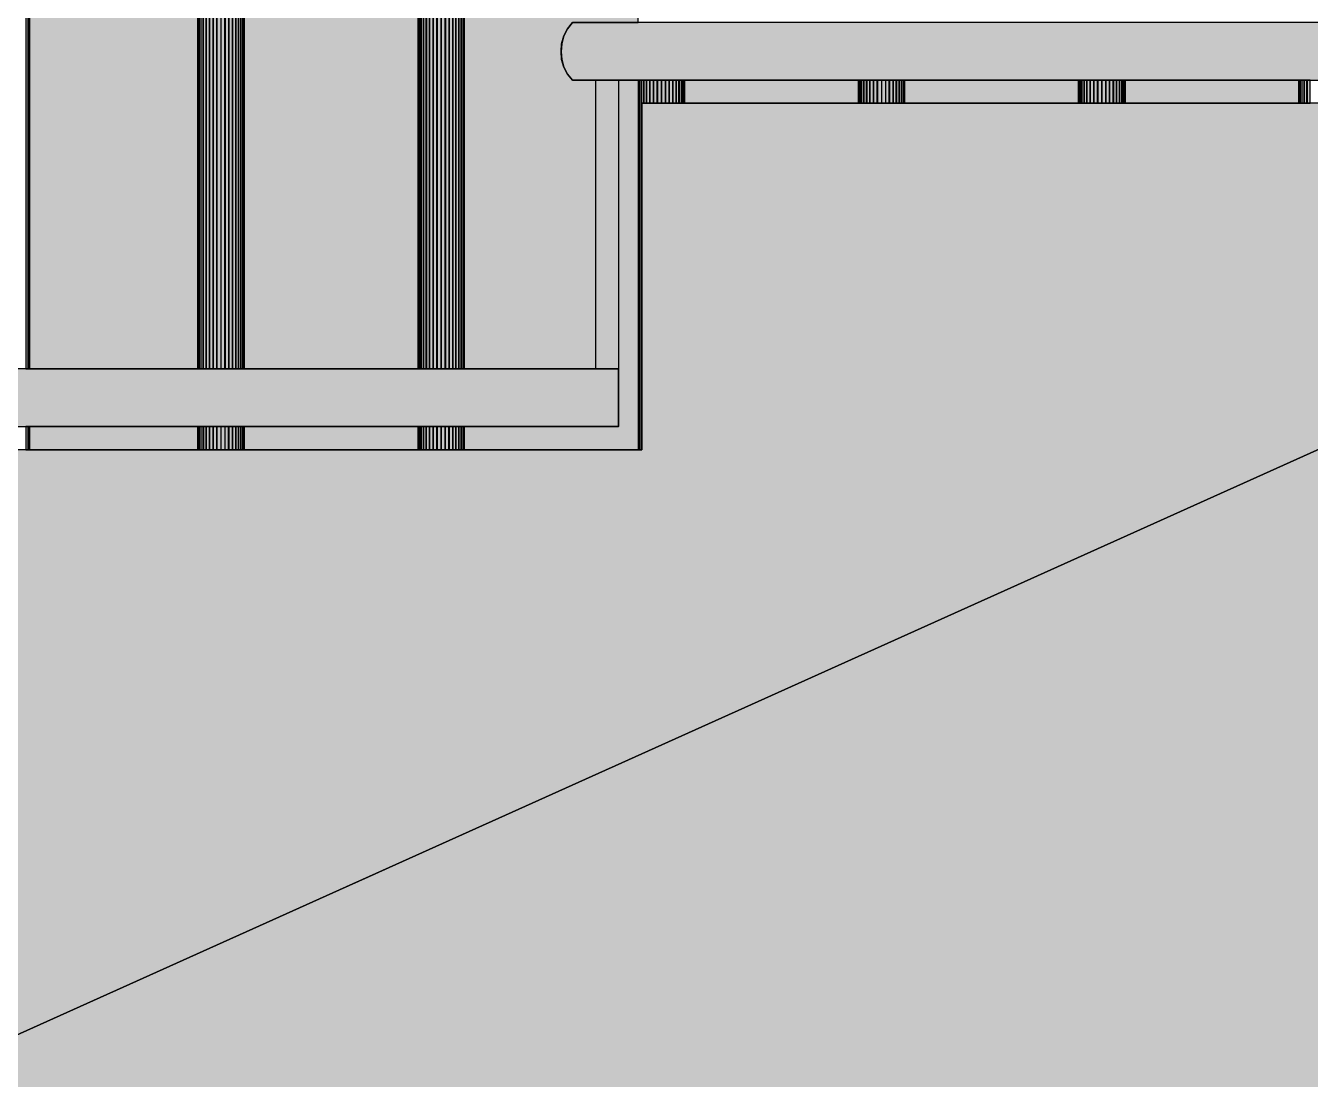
# Model space of a CAD drawing. Extents: x 8 to 21351, y 0 to 420.
# Drawn here: x 18943.181 to 18945.961, y 131.355 to 133.636 of the extents above; entities that cross this region are included whole.
import ezdxf

# ---------------------------------------------------------------- set-up
doc = ezdxf.new("R2010")
doc.units = 0

msp = doc.modelspace()

# ---------------------------------------------------------------- hatches: boundary and pattern name
for points in [[(18944.5064, 137.2368), (18944.1294, 137.0488), (18944.1294, 132.8928), (18944.4144, 132.8928), (18944.4144, 133.5178), (18944.3644, 133.5178), (18944.3534, 133.5308), (18944.3454, 133.5458), (18944.3404, 133.5628), (18944.3394, 133.5798), (18944.3404, 133.5968), (18944.3454, 133.6138), (18944.3534, 133.6288), (18944.3644, 133.6428), (18944.5064, 133.6428)], [(18944.5064, 137.2368), (18944.1294, 137.0488), (18944.1294, 132.8928), (18944.4144, 132.8928), (18944.4144, 133.5178), (18944.3644, 133.5178), (18944.3534, 133.5308), (18944.3454, 133.5458), (18944.3404, 133.5628), (18944.3394, 133.5798), (18944.3404, 133.5968), (18944.3454, 133.6138), (18944.3534, 133.6288), (18944.3644, 133.6428), (18944.5064, 133.6428)], [(18939.5142, 130.4678), (18939.3392, 130.4678), (18939.3392, 130.1428), (18940.2542, 130.1428), (18954.3142, 136.4698), (18954.3142, 137.2178), (18952.8472, 137.2178), (18952.8472, 136.4678), (18951.1812, 136.4678), (18951.1812, 135.7178), (18949.5142, 135.7178), (18949.5142, 134.9678), (18947.8472, 134.9678), (18947.8472, 134.2178), (18946.1812, 134.2178), (18946.1812, 133.4678), (18944.5142, 133.4678), (18944.5142, 132.7178), (18942.8472, 132.7178), (18942.8472, 131.9678), (18941.1812, 131.9678), (18941.1812, 131.2178), (18939.5142, 131.2178)], [(18939.5142, 130.4678), (18939.3392, 130.4678), (18939.3392, 130.1428), (18940.2542, 130.1428), (18954.3142, 136.4698), (18954.3142, 137.2178), (18952.8472, 137.2178), (18952.8472, 136.4678), (18951.1812, 136.4678), (18951.1812, 135.7178), (18949.5142, 135.7178), (18949.5142, 134.9678), (18947.8472, 134.9678), (18947.8472, 134.2178), (18946.1812, 134.2178), (18946.1812, 133.4678), (18944.5142, 133.4678), (18944.5142, 132.7178), (18942.8472, 132.7178), (18942.8472, 131.9678), (18941.1812, 131.9678), (18941.1812, 131.2178), (18939.5142, 131.2178)], [(18944.0969, 137.0438), (18944.0889, 137.0408), (18944.0889, 132.8928), (18944.0969, 132.8928)], [(18944.0969, 132.8928), (18944.1049, 132.8928), (18944.1049, 137.0458), (18944.0969, 137.0438)], [(18944.1048, 132.8928), (18944.1118, 132.8928), (18944.1118, 137.0468), (18944.1118, 137.0468), (18944.1118, 137.0468), (18944.1048, 137.0458)], [(18944.1119, 132.8928), (18944.1179, 132.8928), (18944.1179, 137.0488), (18944.1119, 137.0468)], [(18944.1119, 132.8928), (18944.1179, 132.8928), (18944.1179, 137.0488), (18944.1119, 137.0468)], [(18944.1231, 137.0488), (18944.1181, 137.0488), (18944.1181, 132.8928), (18944.1231, 132.8928)], [(18944.1231, 132.8928), (18944.1271, 132.8928), (18944.1271, 137.0488), (18944.1261, 137.0488), (18944.1231, 137.0488)], [(18944.129, 137.0488), (18944.127, 137.0488), (18944.127, 132.8928), (18944.129, 132.8928)], [(18944.129, 137.0488), (18944.129, 132.8928), (18944.13, 132.8928), (18944.13, 137.0488)], [(18944.0415, 137.0098), (18944.0415, 132.8928), (18944.0475, 132.8928), (18944.0475, 137.0148)], [(18944.0478, 137.0148), (18944.0478, 137.0148), (18944.0478, 132.8928), (18944.0548, 132.8928), (18944.0548, 137.0208), (18944.0478, 137.0148)], [(18944.0627, 137.0268), (18944.0547, 137.0208), (18944.0547, 132.8928), (18944.0627, 132.8928)], [(18944.0627, 132.8928), (18944.0707, 132.8928), (18944.0707, 137.0328), (18944.0627, 137.0268)], [(18944.0711, 137.0328), (18944.0711, 132.8928), (18944.0801, 132.8928), (18944.0801, 137.0368)], [(18944.0885, 137.0408), (18944.0795, 137.0368), (18944.0795, 132.8928), (18944.0885, 132.8928)], [(18943.6532, 136.8098), (18943.6532, 132.8928), (18944.0302, 132.8928), (18944.0302, 136.9988)], [(18943.6532, 136.8098), (18943.6532, 132.8928), (18944.0302, 132.8928), (18944.0302, 136.9988)], [(18944.0298, 136.9988), (18944.0298, 132.8928), (18944.0308, 132.8928), (18944.0308, 136.9998)], [(18944.0306, 136.9998), (18944.0306, 132.8928), (18944.0326, 132.8928), (18944.0326, 137.0018)], [(18944.0328, 132.8928), (18944.0368, 132.8928), (18944.0368, 137.0058), (18944.0338, 137.0028), (18944.0328, 137.0018)], [(18944.0415, 137.0098), (18944.0365, 137.0058), (18944.0365, 132.8928), (18944.0415, 132.8928)], [(18943.5861, 136.7888), (18943.5861, 132.8928), (18943.5941, 132.8928), (18943.5941, 136.7938)], [(18943.5946, 136.7938), (18943.5946, 132.8928), (18943.6036, 132.8928), (18943.6036, 136.7988)], [(18943.6119, 136.8028), (18943.6029, 136.7988), (18943.6029, 132.8928), (18943.6119, 132.8928)], [(18943.6203, 136.8058), (18943.6123, 136.8028), (18943.6123, 132.8928), (18943.6203, 132.8928)], [(18943.6282, 136.8078), (18943.6202, 136.8058), (18943.6202, 132.8928), (18943.6282, 132.8928)], [(18943.6282, 132.8928), (18943.6352, 132.8928), (18943.6352, 136.8088), (18943.6352, 136.8088), (18943.6352, 136.8088), (18943.6282, 136.8078)], [(18943.6354, 136.8088), (18943.6354, 132.8928), (18943.6414, 132.8928), (18943.6414, 136.8098)], [(18943.6354, 136.8088), (18943.6354, 132.8928), (18943.6414, 132.8928), (18943.6414, 136.8098)], [(18943.6465, 136.8108), (18943.6415, 136.8098), (18943.6415, 132.8928), (18943.6465, 132.8928)], [(18943.6465, 132.8928), (18943.6505, 132.8928), (18943.6505, 136.8108), (18943.6495, 136.8098), (18943.6465, 136.8108)], [(18943.6525, 136.8108), (18943.6505, 136.8108), (18943.6505, 132.8928), (18943.6525, 132.8928)], [(18943.6525, 136.8108), (18943.6525, 132.8928), (18943.6535, 132.8928), (18943.6535, 136.8098)], [(18943.554, 132.8928), (18943.556, 132.8928), (18943.556, 136.7638), (18943.554, 136.7618)], [(18943.5562, 132.8928), (18943.5602, 132.8928), (18943.5602, 136.7668), (18943.5572, 136.7638), (18943.5562, 136.7638)], [(18943.5599, 132.8928), (18943.5649, 132.8928), (18943.5649, 136.7718), (18943.5599, 136.7668)], [(18943.5649, 136.7718), (18943.5649, 132.8928), (18943.5709, 132.8928), (18943.5709, 136.7768)], [(18943.5713, 136.7768), (18943.5713, 136.7768), (18943.5713, 132.8928), (18943.5783, 132.8928), (18943.5783, 136.7828), (18943.5713, 136.7768)], [(18943.5782, 132.8928), (18943.5862, 132.8928), (18943.5862, 136.7888), (18943.5782, 136.7828)], [(18943.1892, 132.8928), (18943.5532, 132.8928), (18943.5532, 136.7598), (18943.1892, 136.5778)], [(18943.1892, 132.8928), (18943.5532, 132.8928), (18943.5532, 136.7598), (18943.1892, 136.5778)], [(18943.554, 136.7618), (18943.553, 136.7598), (18943.553, 132.8928), (18943.554, 132.8928)], [(18939.3142, 129.8928), (18954.3142, 129.8928), (18954.3142, 136.4698), (18940.2542, 130.1428), (18939.8142, 130.1428), (18939.7402, 130.1058), (18939.7402, 130.1428), (18939.3762, 130.1428), (18939.3762, 129.9238)], [(18939.3142, 129.8928), (18954.3142, 129.8928), (18954.3142, 136.4698), (18940.2542, 130.1428), (18939.8142, 130.1428), (18939.7402, 130.1058), (18939.7402, 130.1428), (18939.3762, 130.1428), (18939.3762, 129.9238)], [(18944.3392, 133.5798), (18944.3412, 133.5628), (18944.3452, 133.5458), (18944.3532, 133.5308), (18944.3642, 133.5178), (18946.1312, 133.5178), (18946.1312, 133.6428), (18944.3642, 133.6428), (18944.3532, 133.6288), (18944.3452, 133.6138), (18944.3412, 133.5968)], [(18944.3392, 133.5798), (18944.3412, 133.5628), (18944.3452, 133.5458), (18944.3532, 133.5308), (18944.3642, 133.5178), (18946.1312, 133.5178), (18946.1312, 133.6428), (18944.3642, 133.6428), (18944.3532, 133.6288), (18944.3452, 133.6138), (18944.3412, 133.5968)], [(18944.1298, 132.7178), (18944.5068, 132.7178), (18944.5068, 133.5178), (18944.4638, 133.5178), (18944.4638, 132.7678), (18944.1298, 132.7678)], [(18944.1298, 132.7178), (18944.5068, 132.7178), (18944.5068, 133.5178), (18944.4638, 133.5178), (18944.4638, 132.7678), (18944.1298, 132.7678)], [(18944.4142, 133.5178), (18944.4142, 132.8928), (18944.4642, 132.8928), (18944.4642, 133.5178)], [(18944.4142, 133.5178), (18944.4142, 132.8928), (18944.4642, 132.8928), (18944.4642, 133.5178)], [(18944.5064, 132.7178), (18944.5074, 132.7178), (18944.5074, 133.5178), (18944.5064, 133.5178)], [(18944.5071, 132.7178), (18944.5091, 132.7178), (18944.5091, 133.5178), (18944.5071, 133.5178)], [(18944.5094, 132.7178), (18944.5134, 132.7178), (18944.5134, 133.5178), (18944.5094, 133.5178)], [(18944.5131, 132.7178), (18944.5141, 132.7178), (18944.5141, 133.4678), (18944.5181, 133.4678), (18944.5181, 133.5178), (18944.5131, 133.5178)], [(18944.5242, 133.5178), (18944.5182, 133.5178), (18944.5182, 133.4678), (18944.5242, 133.4678)], [(18944.5242, 133.4678), (18944.5312, 133.4678), (18944.5312, 133.5178), (18944.5242, 133.5178)], [(18944.5314, 133.4678), (18944.5394, 133.4678), (18944.5394, 133.5178), (18944.5314, 133.5178)], [(18944.5393, 133.4678), (18944.5473, 133.4678), (18944.5473, 133.5178), (18944.5393, 133.5178)], [(18944.5477, 133.4678), (18944.5567, 133.4678), (18944.5567, 133.5178), (18944.5477, 133.5178)], [(18944.5564, 133.4678), (18944.5654, 133.4678), (18944.5654, 133.5178), (18944.5564, 133.5178)], [(18944.565, 133.4678), (18944.573, 133.4678), (18944.573, 133.5178), (18944.565, 133.5178)], [(18944.5814, 133.5178), (18944.5734, 133.5178), (18944.5734, 133.4678), (18944.5814, 133.4678)], [(18944.5814, 133.4678), (18944.5884, 133.4678), (18944.5884, 133.5178), (18944.5814, 133.5178)], [(18944.5885, 133.4678), (18944.5945, 133.4678), (18944.5945, 133.5178), (18944.5885, 133.5178)], [(18944.5885, 133.4678), (18944.5945, 133.4678), (18944.5945, 133.5178), (18944.5885, 133.5178)], [(18944.5947, 133.4678), (18944.5997, 133.4678), (18944.5997, 133.5178), (18944.5947, 133.5178)], [(18944.5997, 133.4678), (18944.6037, 133.4678), (18944.6037, 133.5178), (18944.5997, 133.5178)], [(18944.6033, 133.4678), (18944.6053, 133.4678), (18944.6053, 133.5178), (18944.6033, 133.5178)], [(18944.6056, 133.4678), (18944.6066, 133.4678), (18944.6066, 133.5178), (18944.6056, 133.5178)], [(18944.6064, 133.4678), (18944.9834, 133.4678), (18944.9834, 133.5178), (18944.6064, 133.5178)], [(18944.6064, 133.4678), (18944.9834, 133.4678), (18944.9834, 133.5178), (18944.6064, 133.5178)], [(18944.9829, 133.4678), (18944.9839, 133.4678), (18944.9839, 133.5178), (18944.9829, 133.5178)], [(18944.9837, 133.4678), (18944.9857, 133.4678), (18944.9857, 133.5178), (18944.9837, 133.5178)], [(18944.9859, 133.5178), (18944.9859, 133.4678), (18944.9899, 133.4678), (18944.9899, 133.5178)], [(18944.9896, 133.4678), (18944.9946, 133.4678), (18944.9946, 133.5178), (18944.9896, 133.5178)], [(18944.9946, 133.4678), (18945.0006, 133.4678), (18945.0006, 133.5178), (18944.9946, 133.5178)], [(18945.0079, 133.5178), (18945.0009, 133.5178), (18945.0009, 133.4678), (18945.0079, 133.4678)], [(18945.0158, 133.5178), (18945.0078, 133.5178), (18945.0078, 133.4678), (18945.0158, 133.4678)], [(18945.0158, 133.4678), (18945.0238, 133.4678), (18945.0238, 133.5178), (18945.0158, 133.5178)], [(18945.0242, 133.4678), (18945.0332, 133.4678), (18945.0332, 133.5178), (18945.0242, 133.5178)], [(18945.0329, 133.4678), (18945.0419, 133.4678), (18945.0419, 133.5178), (18945.0329, 133.5178)], [(18945.0416, 133.4678), (18945.0496, 133.4678), (18945.0496, 133.5178), (18945.0416, 133.5178)], [(18945.05, 133.4678), (18945.058, 133.4678), (18945.058, 133.5178), (18945.05, 133.5178)], [(18945.0579, 133.4678), (18945.0649, 133.4678), (18945.0649, 133.5178), (18945.0579, 133.5178)], [(18945.0651, 133.4678), (18945.0711, 133.4678), (18945.0711, 133.5178), (18945.0651, 133.5178)], [(18945.0651, 133.4678), (18945.0711, 133.4678), (18945.0711, 133.5178), (18945.0651, 133.5178)], [(18945.0712, 133.4678), (18945.0762, 133.4678), (18945.0762, 133.5178), (18945.0712, 133.5178)], [(18945.0762, 133.4678), (18945.0802, 133.4678), (18945.0802, 133.5178), (18945.0762, 133.5178)], [(18945.0799, 133.4678), (18945.0819, 133.4678), (18945.0819, 133.5178), (18945.0799, 133.5178)], [(18945.0822, 133.4678), (18945.0832, 133.4678), (18945.0832, 133.5178), (18945.0822, 133.5178)], [(18945.4595, 133.5178), (18945.0825, 133.5178), (18945.0825, 133.4678), (18945.4595, 133.4678)], [(18945.4595, 133.5178), (18945.0825, 133.5178), (18945.0825, 133.4678), (18945.4595, 133.4678)], [(18945.4595, 133.4678), (18945.4605, 133.4678), (18945.4605, 133.5178), (18945.4595, 133.5178)], [(18945.4602, 133.4678), (18945.4622, 133.4678), (18945.4622, 133.5178), (18945.4602, 133.5178)], [(18945.4625, 133.4678), (18945.4665, 133.4678), (18945.4665, 133.5178), (18945.4625, 133.5178)], [(18945.4662, 133.4678), (18945.4712, 133.4678), (18945.4712, 133.5178), (18945.4662, 133.5178)], [(18945.4712, 133.4678), (18945.4772, 133.4678), (18945.4772, 133.5178), (18945.4712, 133.5178)], [(18945.4773, 133.4678), (18945.4843, 133.4678), (18945.4843, 133.5178), (18945.4773, 133.5178)], [(18945.4845, 133.5178), (18945.4845, 133.4678), (18945.4925, 133.4678), (18945.4925, 133.5178)], [(18945.4924, 133.4678), (18945.5004, 133.4678), (18945.5004, 133.5178), (18945.4924, 133.5178)], [(18945.5008, 133.4678), (18945.5098, 133.4678), (18945.5098, 133.5178), (18945.5008, 133.5178)], [(18945.5095, 133.4678), (18945.5185, 133.4678), (18945.5185, 133.5178), (18945.5095, 133.5178)], [(18945.5182, 133.4678), (18945.5262, 133.4678), (18945.5262, 133.5178), (18945.5182, 133.5178)], [(18945.5345, 133.5178), (18945.5265, 133.5178), (18945.5265, 133.4678), (18945.5345, 133.4678)], [(18945.5416, 133.5178), (18945.5346, 133.5178), (18945.5346, 133.4678), (18945.5416, 133.4678)], [(18945.5416, 133.4678), (18945.5476, 133.4678), (18945.5476, 133.5178), (18945.5416, 133.5178)], [(18945.5416, 133.4678), (18945.5476, 133.4678), (18945.5476, 133.5178), (18945.5416, 133.5178)], [(18945.5478, 133.4678), (18945.5528, 133.4678), (18945.5528, 133.5178), (18945.5478, 133.5178)], [(18945.5528, 133.4678), (18945.5568, 133.4678), (18945.5568, 133.5178), (18945.5528, 133.5178)], [(18945.5565, 133.4678), (18945.5585, 133.4678), (18945.5585, 133.5178), (18945.5565, 133.5178)], [(18945.5587, 133.5178), (18945.5587, 133.4678), (18945.5597, 133.4678), (18945.5597, 133.5178)], [(18945.936, 133.5178), (18945.56, 133.5178), (18945.56, 133.4678), (18945.936, 133.4678)], [(18945.936, 133.5178), (18945.56, 133.5178), (18945.56, 133.4678), (18945.936, 133.4678)], [(18945.936, 133.4678), (18945.937, 133.4678), (18945.937, 133.5178), (18945.936, 133.5178)], [(18945.9368, 133.4678), (18945.9388, 133.4678), (18945.9388, 133.5178), (18945.9368, 133.5178)], [(18945.9391, 133.4678), (18945.9431, 133.4678), (18945.9431, 133.5178), (18945.9391, 133.5178)], [(18945.9427, 133.4678), (18945.9477, 133.4678), (18945.9477, 133.5178), (18945.9427, 133.5178)], [(18945.9477, 133.5178), (18945.9477, 133.4678), (18945.9537, 133.4678), (18945.9537, 133.5178)], [(18945.9539, 133.4678), (18945.9609, 133.4678), (18945.9609, 133.5178), (18945.9539, 133.5178)], [(18942.6869, 132.7808), (18942.6979, 132.7678), (18944.4639, 132.7678), (18944.4639, 132.8928), (18942.6979, 132.8928), (18942.6869, 132.8788), (18942.6789, 132.8638), (18942.6739, 132.8468), (18942.6729, 132.8298), (18942.6739, 132.8128), (18942.6789, 132.7958)], [(18942.6869, 132.7808), (18942.6979, 132.7678), (18944.4639, 132.7678), (18944.4639, 132.8928), (18942.6979, 132.8928), (18942.6869, 132.8788), (18942.6789, 132.8638), (18942.6739, 132.8468), (18942.6729, 132.8298), (18942.6739, 132.8128), (18942.6789, 132.7958)], [(18943.1892, 132.7178), (18943.5532, 132.7178), (18943.5532, 132.7678), (18943.1892, 132.7678)], [(18943.1892, 132.7178), (18943.5532, 132.7178), (18943.5532, 132.7678), (18943.1892, 132.7678)], [(18943.5532, 132.7178), (18943.5542, 132.7178), (18943.5542, 132.7678), (18943.5532, 132.7678)], [(18943.554, 132.7178), (18943.556, 132.7178), (18943.556, 132.7678), (18943.554, 132.7678)], [(18943.5562, 132.7178), (18943.5602, 132.7178), (18943.5602, 132.7678), (18943.5562, 132.7678)], [(18943.5599, 132.7178), (18943.5649, 132.7178), (18943.5649, 132.7678), (18943.5599, 132.7678)], [(18943.5711, 132.7678), (18943.5651, 132.7678), (18943.5651, 132.7178), (18943.5711, 132.7178)], [(18943.5711, 132.7178), (18943.5781, 132.7178), (18943.5781, 132.7678), (18943.5711, 132.7678)], [(18943.5782, 132.7178), (18943.5862, 132.7178), (18943.5862, 132.7678), (18943.5782, 132.7678)], [(18943.5861, 132.7178), (18943.5941, 132.7178), (18943.5941, 132.7678), (18943.5861, 132.7678)], [(18943.5946, 132.7178), (18943.6036, 132.7178), (18943.6036, 132.7678), (18943.5946, 132.7678)], [(18943.6032, 132.7178), (18943.6122, 132.7178), (18943.6122, 132.7678), (18943.6032, 132.7678)], [(18943.6119, 132.7178), (18943.6199, 132.7178), (18943.6199, 132.7678), (18943.6119, 132.7678)], [(18943.6282, 132.7678), (18943.6202, 132.7678), (18943.6202, 132.7178), (18943.6282, 132.7178)], [(18943.6282, 132.7178), (18943.6352, 132.7178), (18943.6352, 132.7678), (18943.6282, 132.7678)], [(18943.6354, 132.7178), (18943.6414, 132.7178), (18943.6414, 132.7678), (18943.6354, 132.7678)], [(18943.6354, 132.7178), (18943.6414, 132.7178), (18943.6414, 132.7678), (18943.6354, 132.7678)], [(18943.6415, 132.7178), (18943.6465, 132.7178), (18943.6465, 132.7678), (18943.6415, 132.7678)], [(18943.6465, 132.7178), (18943.6505, 132.7178), (18943.6505, 132.7678), (18943.6465, 132.7678)], [(18943.6502, 132.7178), (18943.6522, 132.7178), (18943.6522, 132.7678), (18943.6502, 132.7678)], [(18943.6525, 132.7178), (18943.6535, 132.7178), (18943.6535, 132.7678), (18943.6525, 132.7678)], [(18943.6532, 132.7178), (18944.0302, 132.7178), (18944.0302, 132.7678), (18943.6532, 132.7678)], [(18943.6532, 132.7178), (18944.0302, 132.7178), (18944.0302, 132.7678), (18943.6532, 132.7678)], [(18944.0298, 132.7178), (18944.0308, 132.7178), (18944.0308, 132.7678), (18944.0298, 132.7678)], [(18944.0306, 132.7178), (18944.0326, 132.7178), (18944.0326, 132.7678), (18944.0306, 132.7678)], [(18944.0328, 132.7178), (18944.0368, 132.7178), (18944.0368, 132.7678), (18944.0328, 132.7678)], [(18944.0365, 132.7178), (18944.0415, 132.7178), (18944.0415, 132.7678), (18944.0365, 132.7678)], [(18944.0415, 132.7178), (18944.0475, 132.7178), (18944.0475, 132.7678), (18944.0415, 132.7678)], [(18944.0477, 132.7178), (18944.0547, 132.7178), (18944.0547, 132.7678), (18944.0477, 132.7678)], [(18944.0627, 132.7678), (18944.0547, 132.7678), (18944.0547, 132.7178), (18944.0627, 132.7178)], [(18944.0627, 132.7178), (18944.0707, 132.7178), (18944.0707, 132.7678), (18944.0627, 132.7678)], [(18944.0711, 132.7178), (18944.0801, 132.7178), (18944.0801, 132.7678), (18944.0711, 132.7678)], [(18944.0798, 132.7178), (18944.0888, 132.7178), (18944.0888, 132.7678), (18944.0798, 132.7678)], [(18944.0885, 132.7178), (18944.0965, 132.7178), (18944.0965, 132.7678), (18944.0885, 132.7678)], [(18944.0969, 132.7678), (18944.0969, 132.7178), (18944.1049, 132.7178), (18944.1049, 132.7678)], [(18944.1048, 132.7178), (18944.1118, 132.7178), (18944.1118, 132.7678), (18944.1048, 132.7678)], [(18944.1119, 132.7178), (18944.1179, 132.7178), (18944.1179, 132.7678), (18944.1119, 132.7678)], [(18944.1119, 132.7178), (18944.1179, 132.7178), (18944.1179, 132.7678), (18944.1119, 132.7678)], [(18944.1181, 132.7178), (18944.1231, 132.7178), (18944.1231, 132.7678), (18944.1181, 132.7678)], [(18944.1231, 132.7178), (18944.1271, 132.7178), (18944.1271, 132.7678), (18944.1231, 132.7678)], [(18944.1268, 132.7678), (18944.1268, 132.7178), (18944.1288, 132.7178), (18944.1288, 132.7678)], [(18944.129, 132.7178), (18944.13, 132.7178), (18944.13, 132.7678), (18944.129, 132.7678)]]:
    msp.add_hatch(color=7).paths.add_polyline_path(points)
at = {"true_color": 0xa8a8a8}
for points in [[(18943.1808, 136.5798), (18943.1808, 132.8928), (18943.1858, 132.8928), (18943.1858, 136.5788)], [(18943.1854, 136.5788), (18943.1854, 132.8928), (18943.1884, 132.8928), (18943.1884, 136.5788), (18943.1854, 136.5788)], [(18943.1892, 136.5778), (18943.1882, 136.5788), (18943.1882, 132.8928), (18943.1892, 132.8928)], [(18943.1808, 132.7178), (18943.1858, 132.7178), (18943.1858, 132.7678), (18943.1808, 132.7678)], [(18943.1854, 132.7678), (18943.1854, 132.7178), (18943.1884, 132.7178), (18943.1884, 132.7678)], [(18943.1882, 132.7178), (18943.1892, 132.7178), (18943.1892, 132.7678), (18943.1882, 132.7678)]]:
    msp.add_hatch(color=0, dxfattribs=at).paths.add_polyline_path(points)

# ---------------------------------------------------------------- linework, layer by layer
at = {"color": 7, "lineweight": 15}
for p, q in [((18944.1298, 132.8928), (18944.1298, 137.0488)), ((18944.0298, 132.8928), (18944.0298, 136.9988)), ((18943.6532, 132.8928), (18943.6532, 136.8098)), ((18943.5532, 132.8928), (18943.5532, 136.7598)), ((18943.1892, 132.8928), (18943.1892, 136.5778)), ((18944.5064, 132.7178), (18944.5064, 133.5178)), ((18944.6064, 133.4678), (18944.6064, 133.5178)), ((18944.9829, 133.4678), (18944.9829, 133.5178)), ((18945.0829, 133.4678), (18945.0829, 133.5178)), ((18945.4595, 133.4678), (18945.4595, 133.5178)), ((18945.5595, 133.4678), (18945.5595, 133.5178)), ((18945.936, 133.4678), (18945.936, 133.5178)), ((18943.1892, 132.7178), (18943.1892, 132.7678)), ((18943.5532, 132.7178), (18943.5532, 132.7678)), ((18943.6532, 132.7178), (18943.6532, 132.7678)), ((18944.0298, 132.7178), (18944.0298, 132.7678)), ((18944.1298, 132.7178), (18944.1298, 132.7678))]:
    msp.add_line(p, q, dxfattribs=at)
at = {"color": 0, "lineweight": 15, "true_color": 0x7f7f7f}
for p, q in [((18944.3457, 133.6138), (18944.3537, 133.6288)), ((18944.3535, 133.6288), (18944.3645, 133.6428)), ((18944.3392, 133.5798), (18944.3412, 133.5968)), ((18944.3408, 133.5968), (18944.3458, 133.6138)), ((18944.3408, 133.5628), (18944.3388, 133.5798)), ((18944.3457, 133.5458), (18944.3407, 133.5628)), ((18944.3535, 133.5308), (18944.3455, 133.5458)), ((18944.3642, 133.5178), (18944.3532, 133.5308)), ((18944.3642, 133.5178), (18944.4142, 133.5178)), ((18944.4142, 132.8928), (18944.4142, 133.5178)), ((18944.4642, 133.5178), (18944.4642, 132.8928)), ((18944.4642, 133.5178), (18946.1312, 133.5178)), ((18946.1808, 133.4678), (18944.5138, 133.4678)), ((18944.5142, 133.4678), (18944.5142, 132.7178)), ((18942.6975, 132.8928), (18944.4145, 132.8928)), ((18944.4642, 132.7678), (18944.4642, 132.8928)), ((18942.7975, 132.7678), (18944.4645, 132.7678)), ((18944.5142, 132.7178), (18942.8472, 132.7178)), ((18946.0058, 132.7308), (18945.5888, 132.5428)), ((18945.5892, 132.5428), (18945.1722, 132.3558)), ((18945.1725, 132.3558), (18944.7555, 132.1678)), ((18944.7558, 132.1678), (18944.3388, 131.9808)), ((18944.3392, 131.9808), (18943.9222, 131.7928)), ((18943.9225, 131.7928), (18943.5055, 131.6058)), ((18943.5058, 131.6058), (18943.0888, 131.4178))]:
    msp.add_line(p, q, dxfattribs=at)
at = {"color": 7}
for points in [[(18944.5064, 137.2368), (18944.1294, 137.0488), (18944.1294, 132.8928), (18944.4144, 132.8928), (18944.4144, 133.5178), (18944.3644, 133.5178), (18944.3534, 133.5308), (18944.3454, 133.5458), (18944.3404, 133.5628), (18944.3394, 133.5798), (18944.3404, 133.5968), (18944.3454, 133.6138), (18944.3534, 133.6288), (18944.3644, 133.6428), (18944.5064, 133.6428)], [(18944.5064, 137.2368), (18944.1294, 137.0488), (18944.1294, 132.8928), (18944.4144, 132.8928), (18944.4144, 133.5178), (18944.3644, 133.5178), (18944.3534, 133.5308), (18944.3454, 133.5458), (18944.3404, 133.5628), (18944.3394, 133.5798), (18944.3404, 133.5968), (18944.3454, 133.6138), (18944.3534, 133.6288), (18944.3644, 133.6428), (18944.5064, 133.6428)], [(18939.5142, 130.4678), (18939.3392, 130.4678), (18939.3392, 130.1428), (18940.2542, 130.1428), (18954.3142, 136.4698), (18954.3142, 137.2178), (18952.8472, 137.2178), (18952.8472, 136.4678), (18951.1812, 136.4678), (18951.1812, 135.7178), (18949.5142, 135.7178), (18949.5142, 134.9678), (18947.8472, 134.9678), (18947.8472, 134.2178), (18946.1812, 134.2178), (18946.1812, 133.4678), (18944.5142, 133.4678), (18944.5142, 132.7178), (18942.8472, 132.7178), (18942.8472, 131.9678), (18941.1812, 131.9678), (18941.1812, 131.2178), (18939.5142, 131.2178)], [(18939.5142, 130.4678), (18939.3392, 130.4678), (18939.3392, 130.1428), (18940.2542, 130.1428), (18954.3142, 136.4698), (18954.3142, 137.2178), (18952.8472, 137.2178), (18952.8472, 136.4678), (18951.1812, 136.4678), (18951.1812, 135.7178), (18949.5142, 135.7178), (18949.5142, 134.9678), (18947.8472, 134.9678), (18947.8472, 134.2178), (18946.1812, 134.2178), (18946.1812, 133.4678), (18944.5142, 133.4678), (18944.5142, 132.7178), (18942.8472, 132.7178), (18942.8472, 131.9678), (18941.1812, 131.9678), (18941.1812, 131.2178), (18939.5142, 131.2178)], [(18944.0969, 137.0438), (18944.0889, 137.0408), (18944.0889, 132.8928), (18944.0969, 132.8928)], [(18944.0969, 132.8928), (18944.1049, 132.8928), (18944.1049, 137.0458), (18944.0969, 137.0438)], [(18944.1048, 132.8928), (18944.1118, 132.8928), (18944.1118, 137.0468), (18944.1118, 137.0468), (18944.1118, 137.0468), (18944.1048, 137.0458)], [(18944.1119, 132.8928), (18944.1179, 132.8928), (18944.1179, 137.0488), (18944.1119, 137.0468)], [(18944.1119, 132.8928), (18944.1179, 132.8928), (18944.1179, 137.0488), (18944.1119, 137.0468)], [(18944.1231, 137.0488), (18944.1181, 137.0488), (18944.1181, 132.8928), (18944.1231, 132.8928)], [(18944.1231, 132.8928), (18944.1271, 132.8928), (18944.1271, 137.0488), (18944.1261, 137.0488), (18944.1231, 137.0488)], [(18944.129, 137.0488), (18944.127, 137.0488), (18944.127, 132.8928), (18944.129, 132.8928)], [(18944.129, 137.0488), (18944.129, 132.8928), (18944.13, 132.8928), (18944.13, 137.0488)], [(18944.0415, 137.0098), (18944.0415, 132.8928), (18944.0475, 132.8928), (18944.0475, 137.0148)], [(18944.0478, 137.0148), (18944.0478, 137.0148), (18944.0478, 132.8928), (18944.0548, 132.8928), (18944.0548, 137.0208), (18944.0478, 137.0148)], [(18944.0627, 137.0268), (18944.0547, 137.0208), (18944.0547, 132.8928), (18944.0627, 132.8928)], [(18944.0627, 132.8928), (18944.0707, 132.8928), (18944.0707, 137.0328), (18944.0627, 137.0268)], [(18944.0711, 137.0328), (18944.0711, 132.8928), (18944.0801, 132.8928), (18944.0801, 137.0368)], [(18944.0885, 137.0408), (18944.0795, 137.0368), (18944.0795, 132.8928), (18944.0885, 132.8928)], [(18943.6532, 136.8098), (18943.6532, 132.8928), (18944.0302, 132.8928), (18944.0302, 136.9988)], [(18943.6532, 136.8098), (18943.6532, 132.8928), (18944.0302, 132.8928), (18944.0302, 136.9988)], [(18944.0298, 136.9988), (18944.0298, 132.8928), (18944.0308, 132.8928), (18944.0308, 136.9998)], [(18944.0306, 136.9998), (18944.0306, 132.8928), (18944.0326, 132.8928), (18944.0326, 137.0018)], [(18944.0328, 132.8928), (18944.0368, 132.8928), (18944.0368, 137.0058), (18944.0338, 137.0028), (18944.0328, 137.0018)], [(18944.0415, 137.0098), (18944.0365, 137.0058), (18944.0365, 132.8928), (18944.0415, 132.8928)], [(18943.5861, 136.7888), (18943.5861, 132.8928), (18943.5941, 132.8928), (18943.5941, 136.7938)], [(18943.5946, 136.7938), (18943.5946, 132.8928), (18943.6036, 132.8928), (18943.6036, 136.7988)], [(18943.6119, 136.8028), (18943.6029, 136.7988), (18943.6029, 132.8928), (18943.6119, 132.8928)], [(18943.6203, 136.8058), (18943.6123, 136.8028), (18943.6123, 132.8928), (18943.6203, 132.8928)], [(18943.6282, 136.8078), (18943.6202, 136.8058), (18943.6202, 132.8928), (18943.6282, 132.8928)], [(18943.6282, 132.8928), (18943.6352, 132.8928), (18943.6352, 136.8088), (18943.6352, 136.8088), (18943.6352, 136.8088), (18943.6282, 136.8078)], [(18943.6354, 136.8088), (18943.6354, 132.8928), (18943.6414, 132.8928), (18943.6414, 136.8098)], [(18943.6354, 136.8088), (18943.6354, 132.8928), (18943.6414, 132.8928), (18943.6414, 136.8098)], [(18943.6465, 136.8108), (18943.6415, 136.8098), (18943.6415, 132.8928), (18943.6465, 132.8928)], [(18943.6465, 132.8928), (18943.6505, 132.8928), (18943.6505, 136.8108), (18943.6495, 136.8098), (18943.6465, 136.8108)], [(18943.6525, 136.8108), (18943.6505, 136.8108), (18943.6505, 132.8928), (18943.6525, 132.8928)], [(18943.6525, 136.8108), (18943.6525, 132.8928), (18943.6535, 132.8928), (18943.6535, 136.8098)], [(18943.554, 132.8928), (18943.556, 132.8928), (18943.556, 136.7638), (18943.554, 136.7618)], [(18943.5562, 132.8928), (18943.5602, 132.8928), (18943.5602, 136.7668), (18943.5572, 136.7638), (18943.5562, 136.7638)], [(18943.5599, 132.8928), (18943.5649, 132.8928), (18943.5649, 136.7718), (18943.5599, 136.7668)], [(18943.5649, 136.7718), (18943.5649, 132.8928), (18943.5709, 132.8928), (18943.5709, 136.7768)], [(18943.5713, 136.7768), (18943.5713, 136.7768), (18943.5713, 132.8928), (18943.5783, 132.8928), (18943.5783, 136.7828), (18943.5713, 136.7768)], [(18943.5782, 132.8928), (18943.5862, 132.8928), (18943.5862, 136.7888), (18943.5782, 136.7828)], [(18943.1892, 132.8928), (18943.5532, 132.8928), (18943.5532, 136.7598), (18943.1892, 136.5778)], [(18943.1892, 132.8928), (18943.5532, 132.8928), (18943.5532, 136.7598), (18943.1892, 136.5778)], [(18943.554, 136.7618), (18943.553, 136.7598), (18943.553, 132.8928), (18943.554, 132.8928)], [(18939.3142, 129.8928), (18954.3142, 129.8928), (18954.3142, 136.4698), (18940.2542, 130.1428), (18939.8142, 130.1428), (18939.7402, 130.1058), (18939.7402, 130.1428), (18939.3762, 130.1428), (18939.3762, 129.9238)], [(18939.3142, 129.8928), (18954.3142, 129.8928), (18954.3142, 136.4698), (18940.2542, 130.1428), (18939.8142, 130.1428), (18939.7402, 130.1058), (18939.7402, 130.1428), (18939.3762, 130.1428), (18939.3762, 129.9238)], [(18944.3392, 133.5798), (18944.3412, 133.5628), (18944.3452, 133.5458), (18944.3532, 133.5308), (18944.3642, 133.5178), (18946.1312, 133.5178), (18946.1312, 133.6428), (18944.3642, 133.6428), (18944.3532, 133.6288), (18944.3452, 133.6138), (18944.3412, 133.5968)], [(18944.3392, 133.5798), (18944.3412, 133.5628), (18944.3452, 133.5458), (18944.3532, 133.5308), (18944.3642, 133.5178), (18946.1312, 133.5178), (18946.1312, 133.6428), (18944.3642, 133.6428), (18944.3532, 133.6288), (18944.3452, 133.6138), (18944.3412, 133.5968)], [(18944.1298, 132.7178), (18944.5068, 132.7178), (18944.5068, 133.5178), (18944.4638, 133.5178), (18944.4638, 132.7678), (18944.1298, 132.7678)], [(18944.1298, 132.7178), (18944.5068, 132.7178), (18944.5068, 133.5178), (18944.4638, 133.5178), (18944.4638, 132.7678), (18944.1298, 132.7678)], [(18944.4142, 133.5178), (18944.4142, 132.8928), (18944.4642, 132.8928), (18944.4642, 133.5178)], [(18944.4142, 133.5178), (18944.4142, 132.8928), (18944.4642, 132.8928), (18944.4642, 133.5178)], [(18944.5064, 132.7178), (18944.5074, 132.7178), (18944.5074, 133.5178), (18944.5064, 133.5178)], [(18944.5071, 132.7178), (18944.5091, 132.7178), (18944.5091, 133.5178), (18944.5071, 133.5178)], [(18944.5094, 132.7178), (18944.5134, 132.7178), (18944.5134, 133.5178), (18944.5094, 133.5178)], [(18944.5131, 132.7178), (18944.5141, 132.7178), (18944.5141, 133.4678), (18944.5181, 133.4678), (18944.5181, 133.5178), (18944.5131, 133.5178)], [(18944.5242, 133.5178), (18944.5182, 133.5178), (18944.5182, 133.4678), (18944.5242, 133.4678)], [(18944.5242, 133.4678), (18944.5312, 133.4678), (18944.5312, 133.5178), (18944.5242, 133.5178)], [(18944.5314, 133.4678), (18944.5394, 133.4678), (18944.5394, 133.5178), (18944.5314, 133.5178)], [(18944.5393, 133.4678), (18944.5473, 133.4678), (18944.5473, 133.5178), (18944.5393, 133.5178)], [(18944.5477, 133.4678), (18944.5567, 133.4678), (18944.5567, 133.5178), (18944.5477, 133.5178)], [(18944.5564, 133.4678), (18944.5654, 133.4678), (18944.5654, 133.5178), (18944.5564, 133.5178)], [(18944.565, 133.4678), (18944.573, 133.4678), (18944.573, 133.5178), (18944.565, 133.5178)], [(18944.5814, 133.5178), (18944.5734, 133.5178), (18944.5734, 133.4678), (18944.5814, 133.4678)], [(18944.5814, 133.4678), (18944.5884, 133.4678), (18944.5884, 133.5178), (18944.5814, 133.5178)], [(18944.5885, 133.4678), (18944.5945, 133.4678), (18944.5945, 133.5178), (18944.5885, 133.5178)], [(18944.5885, 133.4678), (18944.5945, 133.4678), (18944.5945, 133.5178), (18944.5885, 133.5178)], [(18944.5947, 133.4678), (18944.5997, 133.4678), (18944.5997, 133.5178), (18944.5947, 133.5178)], [(18944.5997, 133.4678), (18944.6037, 133.4678), (18944.6037, 133.5178), (18944.5997, 133.5178)], [(18944.6033, 133.4678), (18944.6053, 133.4678), (18944.6053, 133.5178), (18944.6033, 133.5178)], [(18944.6056, 133.4678), (18944.6066, 133.4678), (18944.6066, 133.5178), (18944.6056, 133.5178)], [(18944.6064, 133.4678), (18944.9834, 133.4678), (18944.9834, 133.5178), (18944.6064, 133.5178)], [(18944.6064, 133.4678), (18944.9834, 133.4678), (18944.9834, 133.5178), (18944.6064, 133.5178)], [(18944.9829, 133.4678), (18944.9839, 133.4678), (18944.9839, 133.5178), (18944.9829, 133.5178)], [(18944.9837, 133.4678), (18944.9857, 133.4678), (18944.9857, 133.5178), (18944.9837, 133.5178)], [(18944.9859, 133.5178), (18944.9859, 133.4678), (18944.9899, 133.4678), (18944.9899, 133.5178)], [(18944.9896, 133.4678), (18944.9946, 133.4678), (18944.9946, 133.5178), (18944.9896, 133.5178)], [(18944.9946, 133.4678), (18945.0006, 133.4678), (18945.0006, 133.5178), (18944.9946, 133.5178)], [(18945.0079, 133.5178), (18945.0009, 133.5178), (18945.0009, 133.4678), (18945.0079, 133.4678)], [(18945.0158, 133.5178), (18945.0078, 133.5178), (18945.0078, 133.4678), (18945.0158, 133.4678)], [(18945.0158, 133.4678), (18945.0238, 133.4678), (18945.0238, 133.5178), (18945.0158, 133.5178)], [(18945.0242, 133.4678), (18945.0332, 133.4678), (18945.0332, 133.5178), (18945.0242, 133.5178)], [(18945.0329, 133.4678), (18945.0419, 133.4678), (18945.0419, 133.5178), (18945.0329, 133.5178)], [(18945.0416, 133.4678), (18945.0496, 133.4678), (18945.0496, 133.5178), (18945.0416, 133.5178)], [(18945.05, 133.4678), (18945.058, 133.4678), (18945.058, 133.5178), (18945.05, 133.5178)], [(18945.0579, 133.4678), (18945.0649, 133.4678), (18945.0649, 133.5178), (18945.0579, 133.5178)], [(18945.0651, 133.4678), (18945.0711, 133.4678), (18945.0711, 133.5178), (18945.0651, 133.5178)], [(18945.0651, 133.4678), (18945.0711, 133.4678), (18945.0711, 133.5178), (18945.0651, 133.5178)], [(18945.0712, 133.4678), (18945.0762, 133.4678), (18945.0762, 133.5178), (18945.0712, 133.5178)], [(18945.0762, 133.4678), (18945.0802, 133.4678), (18945.0802, 133.5178), (18945.0762, 133.5178)], [(18945.0799, 133.4678), (18945.0819, 133.4678), (18945.0819, 133.5178), (18945.0799, 133.5178)], [(18945.0822, 133.4678), (18945.0832, 133.4678), (18945.0832, 133.5178), (18945.0822, 133.5178)], [(18945.4595, 133.5178), (18945.0825, 133.5178), (18945.0825, 133.4678), (18945.4595, 133.4678)], [(18945.4595, 133.5178), (18945.0825, 133.5178), (18945.0825, 133.4678), (18945.4595, 133.4678)], [(18945.4595, 133.4678), (18945.4605, 133.4678), (18945.4605, 133.5178), (18945.4595, 133.5178)], [(18945.4602, 133.4678), (18945.4622, 133.4678), (18945.4622, 133.5178), (18945.4602, 133.5178)], [(18945.4625, 133.4678), (18945.4665, 133.4678), (18945.4665, 133.5178), (18945.4625, 133.5178)], [(18945.4662, 133.4678), (18945.4712, 133.4678), (18945.4712, 133.5178), (18945.4662, 133.5178)], [(18945.4712, 133.4678), (18945.4772, 133.4678), (18945.4772, 133.5178), (18945.4712, 133.5178)], [(18945.4773, 133.4678), (18945.4843, 133.4678), (18945.4843, 133.5178), (18945.4773, 133.5178)], [(18945.4845, 133.5178), (18945.4845, 133.4678), (18945.4925, 133.4678), (18945.4925, 133.5178)], [(18945.4924, 133.4678), (18945.5004, 133.4678), (18945.5004, 133.5178), (18945.4924, 133.5178)], [(18945.5008, 133.4678), (18945.5098, 133.4678), (18945.5098, 133.5178), (18945.5008, 133.5178)], [(18945.5095, 133.4678), (18945.5185, 133.4678), (18945.5185, 133.5178), (18945.5095, 133.5178)], [(18945.5182, 133.4678), (18945.5262, 133.4678), (18945.5262, 133.5178), (18945.5182, 133.5178)], [(18945.5345, 133.5178), (18945.5265, 133.5178), (18945.5265, 133.4678), (18945.5345, 133.4678)], [(18945.5416, 133.5178), (18945.5346, 133.5178), (18945.5346, 133.4678), (18945.5416, 133.4678)], [(18945.5416, 133.4678), (18945.5476, 133.4678), (18945.5476, 133.5178), (18945.5416, 133.5178)], [(18945.5416, 133.4678), (18945.5476, 133.4678), (18945.5476, 133.5178), (18945.5416, 133.5178)], [(18945.5478, 133.4678), (18945.5528, 133.4678), (18945.5528, 133.5178), (18945.5478, 133.5178)], [(18945.5528, 133.4678), (18945.5568, 133.4678), (18945.5568, 133.5178), (18945.5528, 133.5178)], [(18945.5565, 133.4678), (18945.5585, 133.4678), (18945.5585, 133.5178), (18945.5565, 133.5178)], [(18945.5587, 133.5178), (18945.5587, 133.4678), (18945.5597, 133.4678), (18945.5597, 133.5178)], [(18945.936, 133.5178), (18945.56, 133.5178), (18945.56, 133.4678), (18945.936, 133.4678)], [(18945.936, 133.5178), (18945.56, 133.5178), (18945.56, 133.4678), (18945.936, 133.4678)], [(18945.936, 133.4678), (18945.937, 133.4678), (18945.937, 133.5178), (18945.936, 133.5178)], [(18945.9368, 133.4678), (18945.9388, 133.4678), (18945.9388, 133.5178), (18945.9368, 133.5178)], [(18945.9391, 133.4678), (18945.9431, 133.4678), (18945.9431, 133.5178), (18945.9391, 133.5178)], [(18945.9427, 133.4678), (18945.9477, 133.4678), (18945.9477, 133.5178), (18945.9427, 133.5178)], [(18945.9477, 133.5178), (18945.9477, 133.4678), (18945.9537, 133.4678), (18945.9537, 133.5178)], [(18945.9539, 133.4678), (18945.9609, 133.4678), (18945.9609, 133.5178), (18945.9539, 133.5178)], [(18942.6869, 132.7808), (18942.6979, 132.7678), (18944.4639, 132.7678), (18944.4639, 132.8928), (18942.6979, 132.8928), (18942.6869, 132.8788), (18942.6789, 132.8638), (18942.6739, 132.8468), (18942.6729, 132.8298), (18942.6739, 132.8128), (18942.6789, 132.7958)], [(18942.6869, 132.7808), (18942.6979, 132.7678), (18944.4639, 132.7678), (18944.4639, 132.8928), (18942.6979, 132.8928), (18942.6869, 132.8788), (18942.6789, 132.8638), (18942.6739, 132.8468), (18942.6729, 132.8298), (18942.6739, 132.8128), (18942.6789, 132.7958)], [(18943.1892, 132.7178), (18943.5532, 132.7178), (18943.5532, 132.7678), (18943.1892, 132.7678)], [(18943.1892, 132.7178), (18943.5532, 132.7178), (18943.5532, 132.7678), (18943.1892, 132.7678)], [(18943.5532, 132.7178), (18943.5542, 132.7178), (18943.5542, 132.7678), (18943.5532, 132.7678)], [(18943.554, 132.7178), (18943.556, 132.7178), (18943.556, 132.7678), (18943.554, 132.7678)], [(18943.5562, 132.7178), (18943.5602, 132.7178), (18943.5602, 132.7678), (18943.5562, 132.7678)], [(18943.5599, 132.7178), (18943.5649, 132.7178), (18943.5649, 132.7678), (18943.5599, 132.7678)], [(18943.5711, 132.7678), (18943.5651, 132.7678), (18943.5651, 132.7178), (18943.5711, 132.7178)], [(18943.5711, 132.7178), (18943.5781, 132.7178), (18943.5781, 132.7678), (18943.5711, 132.7678)], [(18943.5782, 132.7178), (18943.5862, 132.7178), (18943.5862, 132.7678), (18943.5782, 132.7678)], [(18943.5861, 132.7178), (18943.5941, 132.7178), (18943.5941, 132.7678), (18943.5861, 132.7678)], [(18943.5946, 132.7178), (18943.6036, 132.7178), (18943.6036, 132.7678), (18943.5946, 132.7678)], [(18943.6032, 132.7178), (18943.6122, 132.7178), (18943.6122, 132.7678), (18943.6032, 132.7678)], [(18943.6119, 132.7178), (18943.6199, 132.7178), (18943.6199, 132.7678), (18943.6119, 132.7678)], [(18943.6282, 132.7678), (18943.6202, 132.7678), (18943.6202, 132.7178), (18943.6282, 132.7178)], [(18943.6282, 132.7178), (18943.6352, 132.7178), (18943.6352, 132.7678), (18943.6282, 132.7678)], [(18943.6354, 132.7178), (18943.6414, 132.7178), (18943.6414, 132.7678), (18943.6354, 132.7678)], [(18943.6354, 132.7178), (18943.6414, 132.7178), (18943.6414, 132.7678), (18943.6354, 132.7678)], [(18943.6415, 132.7178), (18943.6465, 132.7178), (18943.6465, 132.7678), (18943.6415, 132.7678)], [(18943.6465, 132.7178), (18943.6505, 132.7178), (18943.6505, 132.7678), (18943.6465, 132.7678)], [(18943.6502, 132.7178), (18943.6522, 132.7178), (18943.6522, 132.7678), (18943.6502, 132.7678)], [(18943.6525, 132.7178), (18943.6535, 132.7178), (18943.6535, 132.7678), (18943.6525, 132.7678)], [(18943.6532, 132.7178), (18944.0302, 132.7178), (18944.0302, 132.7678), (18943.6532, 132.7678)], [(18943.6532, 132.7178), (18944.0302, 132.7178), (18944.0302, 132.7678), (18943.6532, 132.7678)], [(18944.0298, 132.7178), (18944.0308, 132.7178), (18944.0308, 132.7678), (18944.0298, 132.7678)], [(18944.0306, 132.7178), (18944.0326, 132.7178), (18944.0326, 132.7678), (18944.0306, 132.7678)], [(18944.0328, 132.7178), (18944.0368, 132.7178), (18944.0368, 132.7678), (18944.0328, 132.7678)], [(18944.0365, 132.7178), (18944.0415, 132.7178), (18944.0415, 132.7678), (18944.0365, 132.7678)], [(18944.0415, 132.7178), (18944.0475, 132.7178), (18944.0475, 132.7678), (18944.0415, 132.7678)], [(18944.0477, 132.7178), (18944.0547, 132.7178), (18944.0547, 132.7678), (18944.0477, 132.7678)], [(18944.0627, 132.7678), (18944.0547, 132.7678), (18944.0547, 132.7178), (18944.0627, 132.7178)], [(18944.0627, 132.7178), (18944.0707, 132.7178), (18944.0707, 132.7678), (18944.0627, 132.7678)], [(18944.0711, 132.7178), (18944.0801, 132.7178), (18944.0801, 132.7678), (18944.0711, 132.7678)], [(18944.0798, 132.7178), (18944.0888, 132.7178), (18944.0888, 132.7678), (18944.0798, 132.7678)], [(18944.0885, 132.7178), (18944.0965, 132.7178), (18944.0965, 132.7678), (18944.0885, 132.7678)], [(18944.0969, 132.7678), (18944.0969, 132.7178), (18944.1049, 132.7178), (18944.1049, 132.7678)], [(18944.1048, 132.7178), (18944.1118, 132.7178), (18944.1118, 132.7678), (18944.1048, 132.7678)], [(18944.1119, 132.7178), (18944.1179, 132.7178), (18944.1179, 132.7678), (18944.1119, 132.7678)], [(18944.1119, 132.7178), (18944.1179, 132.7178), (18944.1179, 132.7678), (18944.1119, 132.7678)], [(18944.1181, 132.7178), (18944.1231, 132.7178), (18944.1231, 132.7678), (18944.1181, 132.7678)], [(18944.1231, 132.7178), (18944.1271, 132.7178), (18944.1271, 132.7678), (18944.1231, 132.7678)], [(18944.1268, 132.7678), (18944.1268, 132.7178), (18944.1288, 132.7178), (18944.1288, 132.7678)], [(18944.129, 132.7178), (18944.13, 132.7178), (18944.13, 132.7678), (18944.129, 132.7678)]]:
    msp.add_lwpolyline(points, close=True, dxfattribs=at)
at = {"color": 0, "true_color": 0xa8a8a8}
for points in [[(18943.1808, 136.5798), (18943.1808, 132.8928), (18943.1858, 132.8928), (18943.1858, 136.5788)], [(18943.1854, 136.5788), (18943.1854, 132.8928), (18943.1884, 132.8928), (18943.1884, 136.5788), (18943.1854, 136.5788)], [(18943.1892, 136.5778), (18943.1882, 136.5788), (18943.1882, 132.8928), (18943.1892, 132.8928)], [(18943.1808, 132.7178), (18943.1858, 132.7178), (18943.1858, 132.7678), (18943.1808, 132.7678)], [(18943.1854, 132.7678), (18943.1854, 132.7178), (18943.1884, 132.7178), (18943.1884, 132.7678)], [(18943.1882, 132.7178), (18943.1892, 132.7178), (18943.1892, 132.7678), (18943.1882, 132.7678)]]:
    msp.add_lwpolyline(points, close=True, dxfattribs=at)

doc.saveas('drawing.dxf')
